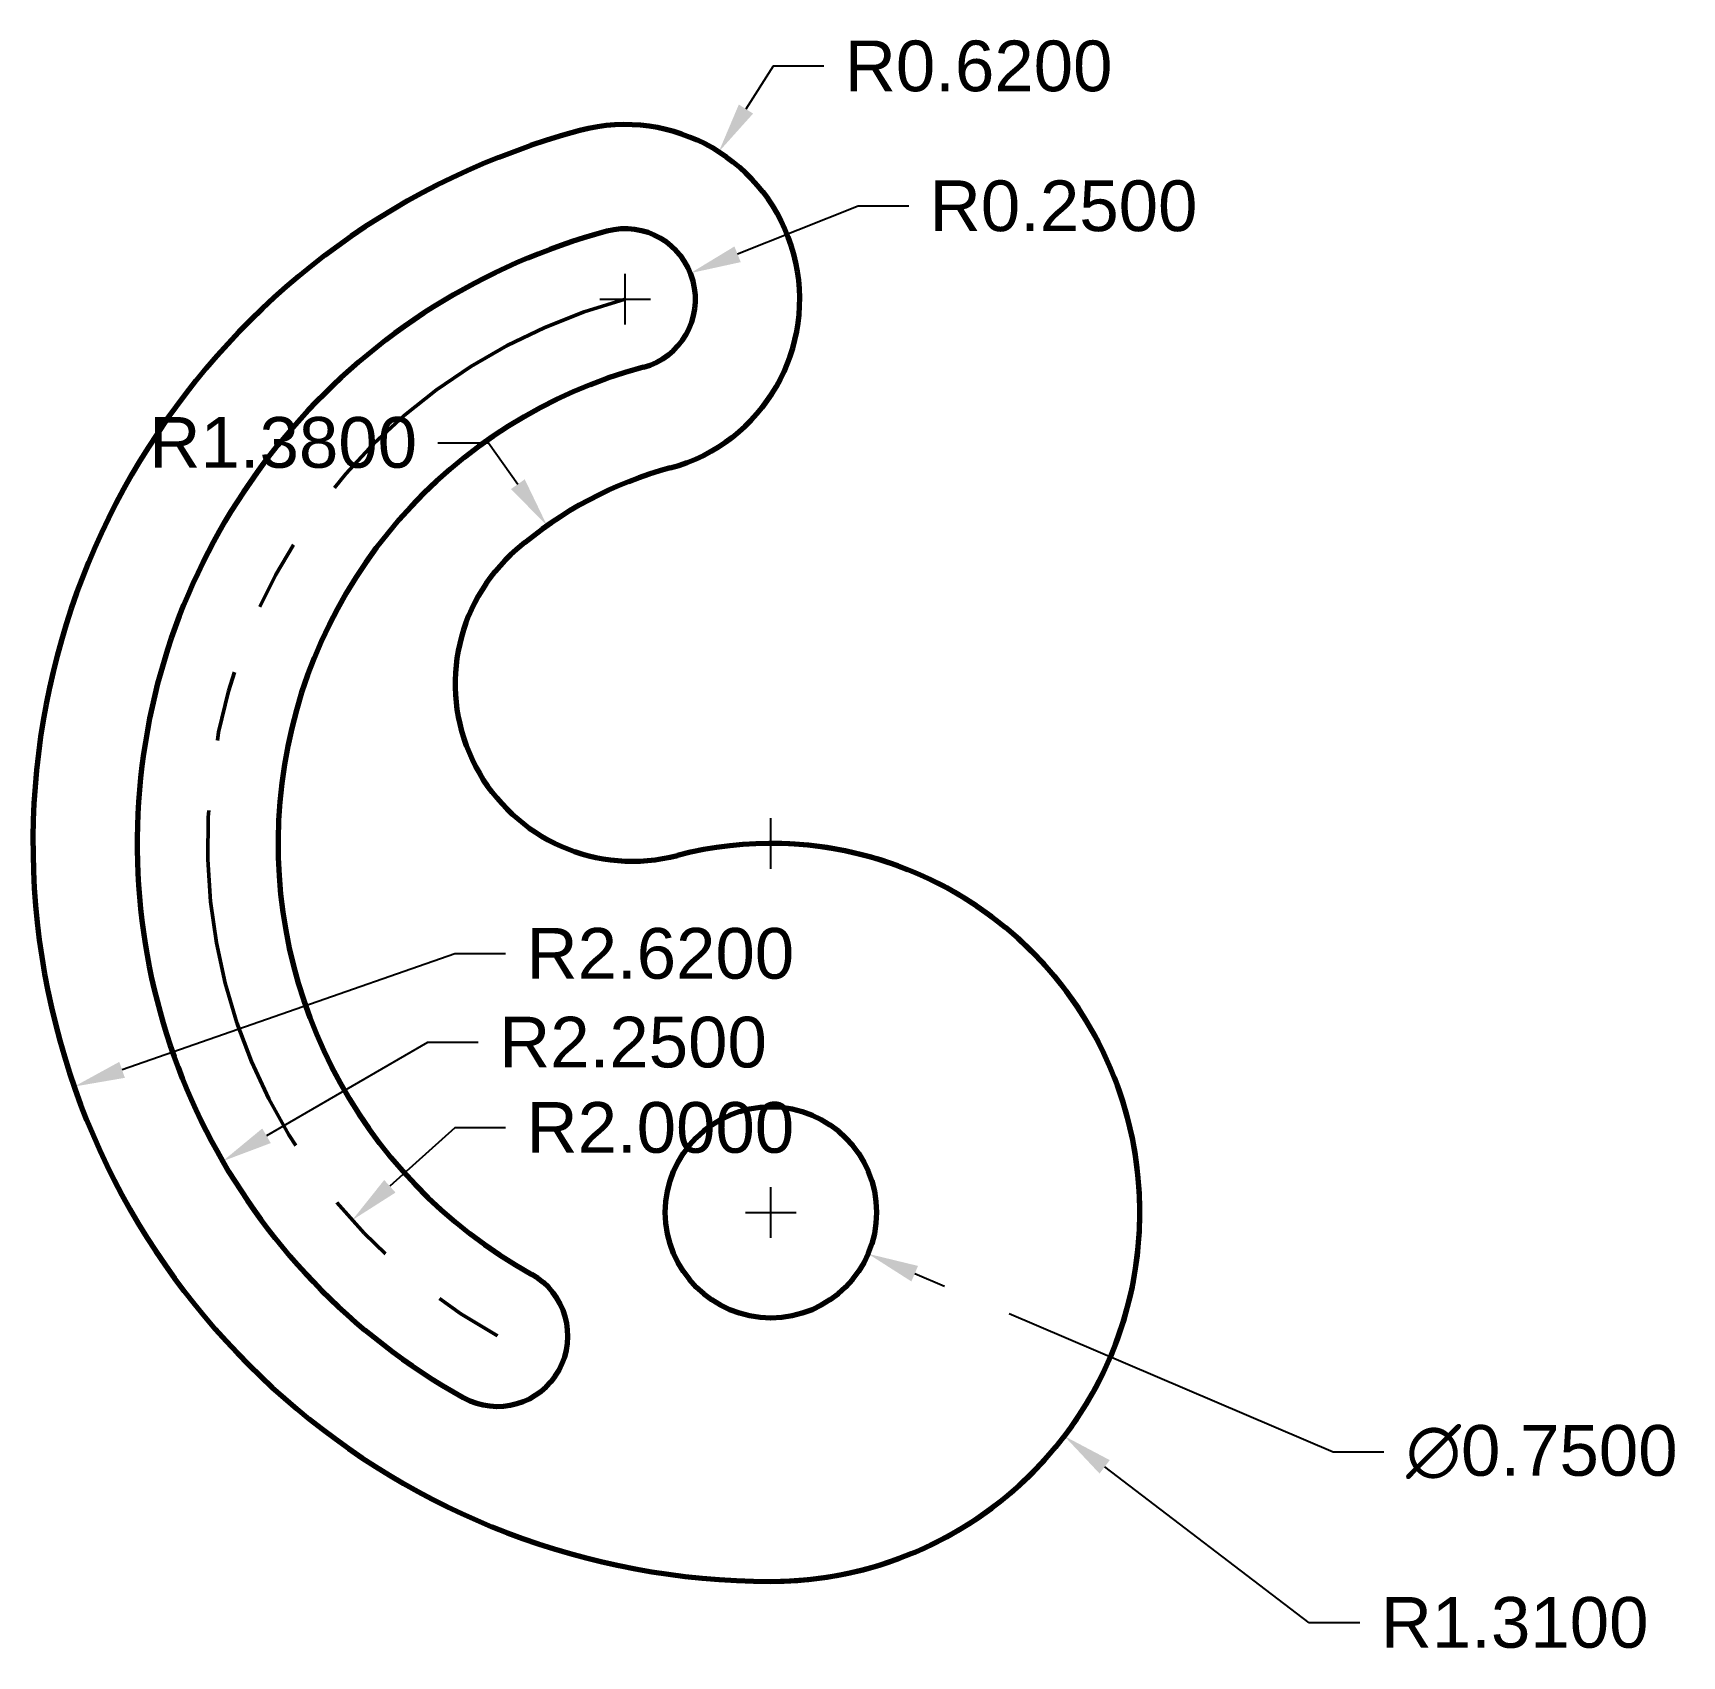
# Model space of a CAD drawing. Header units: inches. Extents: x 100.73 to 106.58, y 40.12 to 45.88.
import ezdxf

# ---------------------------------------------------------------- set-up
doc = ezdxf.new("R2010")
doc.units = ezdxf.units.IN
doc.header["$MEASUREMENT"] = 0
doc.linetypes.add('PHANTOM', pattern=[2.5, 1.25, -0.25, 0.25, -0.25, 0.25, -0.25])
doc.layers.add('OBJECT', color=7, linetype='Continuous', lineweight=70)
doc.layers.add('PHANTOM', color=4, linetype='PHANTOM', lineweight=50)
doc.styles.get("Standard").update_dxf_attribs({"font": 'arial.ttf'})
doc.dimstyles.get("Standard").update_dxf_attribs({"dimtxt": 0.18, "dimasz": 0.18, "dimexe": 0.18, "dimexo": 0.0625, "dimgap": 0.09, "dimtad": 0, "dimtih": 1, "dimtoh": 1, "dimdec": 4, "dimzin": 0, "dimdsep": 46, "dimtxsty": 'Standard', "dimcen": 0.09, "dimadec": 0, "dimazin": 0, "dimtfac": 1, "dimtdec": 4, "dimtofl": 0, "dimtmove": 0, "dimatfit": 3, "dimfxl": 1, "dimtolj": 1, "dimtzin": 0, "dimarcsym": 0})

# ---------------------------------------------------------------- blocks, each defined once
blk = doc.blocks.new('*D2')
at = {"layer": 'Defpoints', "color": 0, "transparency": 16777216}
for p in [(102.5521, 44.1325), (103.3469, 43.0044)]:
    blk.add_point(p, dxfattribs=at)
at = {"layer": 'OBJECT', "color": 0, "lineweight": -2, "transparency": 16777216}
for p, q in [((102.1647, 44.4268), (102.3447, 44.4268)), ((102.3447, 44.4268), (102.4484, 44.2797)), ((103.3469, 42.9144), (103.3469, 43.0944)), ((103.2569, 43.0044), (103.4369, 43.0044))]:
    blk.add_line(p, q, dxfattribs=at)
at = {"layer": 'OBJECT', "color": 0, "transparency": 16777216}
blk.add_solid([(102.4729, 44.297), (102.4239, 44.2624), (102.5521, 44.1325)], dxfattribs=at)
at = {"layer": 'OBJECT', "color": 0, "transparency": 16777216, "insert": (101.6153, 44.4268), "char_height": 0.18, "attachment_point": 5}
blk.add_mtext('\\A1;R1.3800', dxfattribs=at)
blk = doc.blocks.new('*D3')
at = {"layer": 'Defpoints', "color": 0, "transparency": 16777216}
for p in [(103.1618, 45.4596), (102.8293, 44.9363)]:
    blk.add_point(p, dxfattribs=at)
at = {"layer": 'OBJECT', "color": 0, "lineweight": -2, "transparency": 16777216}
for p, q in [((103.3549, 45.7634), (103.2583, 45.6115)), ((103.5349, 45.7634), (103.3549, 45.7634)), ((102.8293, 44.8463), (102.8293, 45.0263)), ((102.7393, 44.9363), (102.9193, 44.9363))]:
    blk.add_line(p, q, dxfattribs=at)
at = {"layer": 'OBJECT', "color": 0, "transparency": 16777216}
blk.add_solid([(103.233, 45.6276), (103.2836, 45.5954), (103.1618, 45.4596)], dxfattribs=at)
at = {"layer": 'OBJECT', "color": 0, "transparency": 16777216, "insert": (104.0843, 45.7634), "char_height": 0.18, "attachment_point": 5}
blk.add_mtext('\\A1;R0.6200', dxfattribs=at)
blk = doc.blocks.new('*D4')
at = {"layer": 'Defpoints', "color": 0, "transparency": 16777216}
for p in [(103.0614, 45.029), (102.8293, 44.9363)]:
    blk.add_point(p, dxfattribs=at)
at = {"layer": 'OBJECT', "color": 0, "lineweight": -2, "transparency": 16777216}
for p, q in [((103.6564, 45.2668), (103.2286, 45.0958)), ((103.8364, 45.2668), (103.6564, 45.2668)), ((102.8293, 44.8463), (102.8293, 45.0263)), ((102.7393, 44.9363), (102.9193, 44.9363))]:
    blk.add_line(p, q, dxfattribs=at)
at = {"layer": 'OBJECT', "color": 0, "transparency": 16777216}
blk.add_solid([(103.2174, 45.1237), (103.2397, 45.068), (103.0614, 45.029)], dxfattribs=at)
at = {"layer": 'OBJECT', "color": 0, "transparency": 16777216, "insert": (104.3859, 45.2668), "char_height": 0.18, "attachment_point": 5}
blk.add_mtext('\\A1;R0.2500', dxfattribs=at)
blk = doc.blocks.new('*D5')
at = {"layer": 'Defpoints', "color": 0, "transparency": 16777216}
for p in [(103.3469, 43.0044), (100.8732, 42.1411)]:
    blk.add_point(p, dxfattribs=at)
at = {"layer": 'OBJECT', "color": 0, "lineweight": -2, "transparency": 16777216}
for p, q in [((102.2248, 42.6128), (101.0432, 42.2004)), ((102.4048, 42.6128), (102.2248, 42.6128))]:
    blk.add_line(p, q, dxfattribs=at)
at = {"layer": 'OBJECT', "color": 0, "transparency": 16777216}
blk.add_solid([(101.0333, 42.2288), (101.0531, 42.1721), (100.8732, 42.1411)], dxfattribs=at)
at = {"layer": 'OBJECT', "color": 0, "transparency": 16777216, "insert": (102.9543, 42.6128), "char_height": 0.18, "attachment_point": 5}
blk.add_mtext('\\A1;R2.6200', dxfattribs=at)
blk = doc.blocks.new('*D6')
at = {"layer": 'Defpoints', "color": 0, "transparency": 16777216}
for p in [(103.3469, 43.0044), (101.4003, 41.8761)]:
    blk.add_point(p, dxfattribs=at)
at = {"layer": 'OBJECT', "color": 0, "lineweight": -2, "transparency": 16777216}
for p, q in [((102.1278, 42.2977), (101.556, 41.9663)), ((102.3078, 42.2977), (102.1278, 42.2977))]:
    blk.add_line(p, q, dxfattribs=at)
at = {"layer": 'OBJECT', "color": 0, "transparency": 16777216}
blk.add_solid([(101.541, 41.9923), (101.5711, 41.9404), (101.4003, 41.8761)], dxfattribs=at)
at = {"layer": 'OBJECT', "color": 0, "transparency": 16777216, "insert": (102.8572, 42.2977), "char_height": 0.18, "attachment_point": 5}
blk.add_mtext('\\A1;R2.2500', dxfattribs=at)
blk = doc.blocks.new('*D7')
at = {"layer": 'Defpoints', "color": 0, "transparency": 16777216}
for p in [(103.3469, 43.0044), (101.8602, 41.6667)]:
    blk.add_point(p, dxfattribs=at)
at = {"layer": 'PHANTOM', "color": 0, "lineweight": -2, "transparency": 16777216}
for p, q in [((102.2248, 41.9948), (101.994, 41.7871)), ((102.4048, 41.9948), (102.2248, 41.9948))]:
    blk.add_line(p, q, dxfattribs=at)
at = {"layer": 'PHANTOM', "color": 0, "transparency": 16777216}
blk.add_solid([(101.9739, 41.8094), (102.014, 41.7648), (101.8602, 41.6667)], dxfattribs=at)
at = {"layer": 'PHANTOM', "color": 0, "transparency": 16777216, "insert": (102.9543, 41.9948), "char_height": 0.18, "attachment_point": 5}
blk.add_mtext('\\A1;R2.0000', dxfattribs=at)
blk = doc.blocks.new('*D8')
at = {"layer": 'Defpoints', "color": 0, "transparency": 16777216}
for p in [(103.002, 41.8415), (103.6919, 41.5474)]:
    blk.add_point(p, dxfattribs=at)
at = {"layer": 'PHANTOM', "color": 0, "lineweight": -2, "transparency": 16777216}
for p, q in [((103.3469, 41.6044), (103.3469, 41.7844)), ((103.2569, 41.6944), (103.4369, 41.6944)), ((105.3428, 40.8435), (103.8575, 41.4768)), ((105.5228, 40.8435), (105.3428, 40.8435))]:
    blk.add_line(p, q, dxfattribs=at)
at = {"layer": 'PHANTOM', "color": 0, "transparency": 16777216}
blk.add_solid([(103.8692, 41.5044), (103.8457, 41.4492), (103.6919, 41.5474)], dxfattribs=at)
at = {"layer": 'PHANTOM', "color": 0, "transparency": 16777216, "insert": (106.0841, 40.8435), "char_height": 0.18, "attachment_point": 5}
blk.add_mtext('\\A1;∅0.7500', dxfattribs=at)
blk = doc.blocks.new('*D9')
at = {"layer": 'Defpoints', "color": 0, "transparency": 16777216}
for p in [(103.3469, 41.6944), (104.3887, 40.9002)]:
    blk.add_point(p, dxfattribs=at)
at = {"layer": 'PHANTOM', "color": 0, "lineweight": -2, "transparency": 16777216}
for p, q in [((103.3469, 41.6044), (103.3469, 41.7844)), ((103.2569, 41.6944), (103.4369, 41.6944)), ((105.2579, 40.2376), (104.5319, 40.7911)), ((105.4379, 40.2376), (105.2579, 40.2376))]:
    blk.add_line(p, q, dxfattribs=at)
at = {"layer": 'PHANTOM', "color": 0, "transparency": 16777216}
blk.add_solid([(104.55, 40.8149), (104.5137, 40.7672), (104.3887, 40.9002)], dxfattribs=at)
at = {"layer": 'PHANTOM', "color": 0, "transparency": 16777216, "insert": (105.9874, 40.2376), "char_height": 0.18, "attachment_point": 5}
blk.add_mtext('\\A1;R1.3100', dxfattribs=at)

msp = doc.modelspace()

# ---------------------------------------------------------------- linework, layer by layer
at = {"layer": 'OBJECT'}
msp.add_circle((103.34692, 41.69442), 0.375, dxfattribs=at)
for centre, radius, start, end in [((102.82928, 44.93627), 0.62, 285, 105), ((103.34692, 43.00442), 2.62, 105, 270), ((103.34692, 43.00442), 2.25, 105, 240.961587), ((102.82928, 44.93627), 0.25, 285, 105), ((103.34692, 43.00442), 1.75, 105, 240.961587), ((103.34692, 43.00442), 1.38, 105, 130.911224), ((102.85575, 43.57121), 0.63, 130.911224, 284.665691), ((103.34692, 41.69442), 1.31, 270, 104.665691), ((103.34692, 41.69442), 1.31, 270, 90), ((102.37613, 41.25583), 0.25, 240.961587, 60.961587), ((102.37613, 41.25583), 0.25, 240.961587, 60.961587)]:
    msp.add_arc(centre, radius, start, end, dxfattribs=at)
at = {"layer": 'PHANTOM'}
msp.add_arc((103.34692, 43.00442), 2, 105, 240.961587, dxfattribs=at)

# ---------------------------------------------------------------- dimensions: what is measured, and where the dimension line sits
at = {"layer": 'OBJECT'}
for center, mpoint, picture, middle in [((102.82928, 44.93627), (103.16179, 45.45956), '*D3', (104.08431, 45.76341)), ((103.34692, 43.00442), (102.55209, 44.13254), '*D2', (101.61529, 44.42683))]:
    dim = msp.add_radius_dim(center=center, mpoint=mpoint, dimstyle='Standard', dxfattribs=at)
    dim.commit()
    dim.dimension.update_dxf_attribs({"geometry": picture, "text_midpoint": middle})
for center, mpoint, picture, middle in [((102.82928, 44.93627), (103.06143, 45.02903), '*D4', (104.38589, 45.26679)), ((103.34692, 43.00442), (100.87323, 42.14113), '*D5', (102.95428, 42.61282)), ((103.34692, 43.00442), (101.4003, 41.87606), '*D6', (102.85722, 42.29774))]:
    dim = msp.add_radius_dim(center=center, mpoint=mpoint, dimstyle='Standard', dxfattribs=at)
    dim.commit()
    dim.dimension.update_dxf_attribs({"geometry": picture, "text_midpoint": middle, "dimtype": 164})
at = {"layer": 'PHANTOM'}
for center, mpoint, picture, middle in [((103.34692, 43.00442), (101.86017, 41.66666), '*D7', (102.95428, 41.99477)), ((103.34692, 41.69442), (104.38871, 40.90021), '*D9', (105.98736, 40.23757))]:
    dim = msp.add_radius_dim(center=center, mpoint=mpoint, dimstyle='Standard', dxfattribs=at)
    dim.commit()
    dim.dimension.update_dxf_attribs({"geometry": picture, "text_midpoint": middle, "dimtype": 164})
dim = msp.add_diameter_dim_2p(p1=(103.00196, 41.84148), p2=(103.69188, 41.54735), dimstyle='Standard', dxfattribs=at)
dim.commit()
dim.dimension.update_dxf_attribs({"geometry": '*D8', "text_midpoint": (106.08407, 40.8435), "dimtype": 163})

doc.saveas('drawing.dxf')
